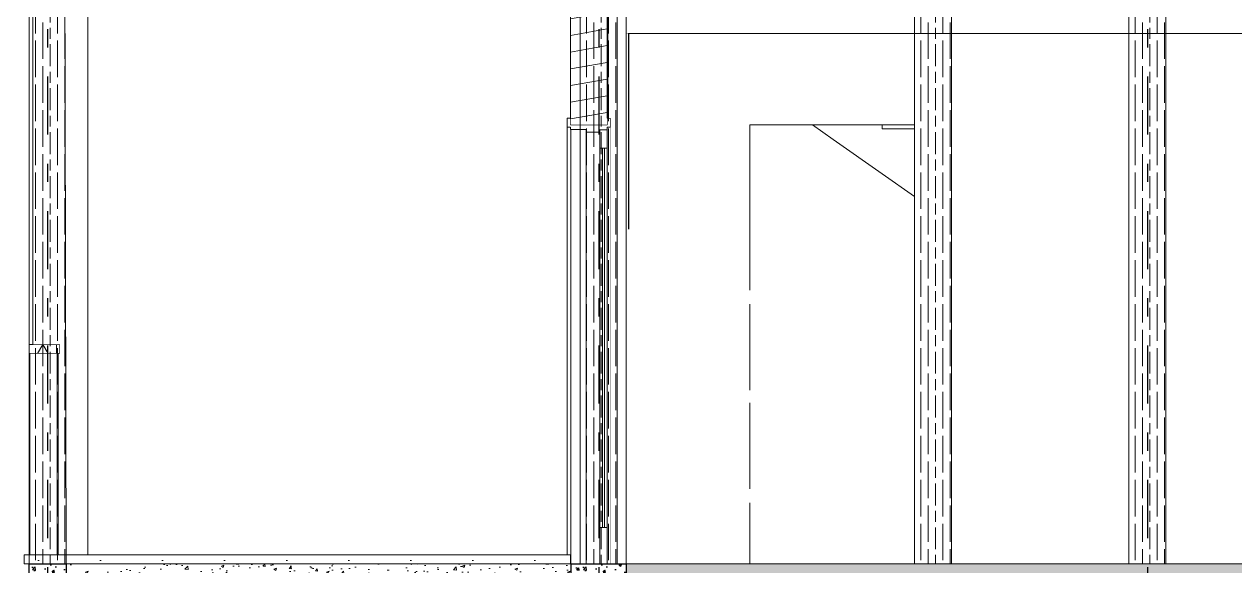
# Model space of a CAD drawing. Header units: metres. Extents: x -0.7 to 10.5, y -2 to 12.8.
# Drawn here: x -0.1 to 6.52, y 4.19 to 7.15 of the extents above; entities that cross this region are included whole.
import ezdxf
from ezdxf.enums import TextEntityAlignment as Align

# ---------------------------------------------------------------- set-up
doc = ezdxf.new("R2010")
doc.units = ezdxf.units.M
doc.header["$MEASUREMENT"] = 0
doc.linetypes.add('DASHDOT', pattern=[25.4, 12.7, -6.35, 0, -6.35])
doc.linetypes.add('Xref_Alzado 1$0$Wipeout_Contour', pattern=[1000, 0, -1000])
for name, color, linetype in [('Eje', 5, 'DASHDOT'), ('TEXTO', 7, 'Continuous'), ('Xref_Alzado 1 Est$0$00-COLUMNAS', 253, 'Continuous'), ('Xref_Alzado 1$0$Archicad Doors', 7, 'Continuous'), ('Xref_Alzado 1$0$Estructura - Forjados', 7, 'Continuous'), ('Xref_Alzado 1$0$Estructura - Muros', 7, 'Continuous'), ('Xref_Alzado 1$0$Estructura - Vigas y Pilares', 7, 'Continuous'), ('Xref_Alzado 1$0$Interior - Escaleras', 7, 'Continuous')]:
    doc.layers.add(name, color=color, linetype=linetype)
for name, color, linetype, lineweight in [('Xref_Alzado 1 Est$0$00-MADERA', 42, 'Continuous', 13), ('Xref_Alzado 1 Est$0$00-VIGAS', 4, 'Continuous', 13), ('Xref_Alzado 1$0$Archicad Doors_Pen_No__23', 7, 'Continuous', 18), ('Xref_Alzado 1$0$Archicad Doors_Pen_No__43', 7, 'Continuous', 18), ('Xref_Alzado 1$0$Estructura - Forjados_Pen_No__1', 7, 'Continuous', 13), ('Xref_Alzado 1$0$Estructura - Muros_Pen_No__1', 7, 'Continuous', 13), ('Xref_Alzado 1$0$Estructura - Muros_Pen_No__175', 9, 'Continuous', 13), ('Xref_Alzado 1$0$Estructura - Vigas y Pilares_Pen_No__30', 7, 'Continuous', 18)]:
    doc.layers.add(name, color=color, linetype=linetype, lineweight=lineweight)
for name, color, linetype, lineweight, true_color in [('Xref_Alzado 1$0$Archicad Doors_Pen_No__3', 7, 'Continuous', 18, 0xff6600), ('Xref_Alzado 1$0$Archicad Doors_Pen_No__81', 7, 'Continuous', 13, 0x6a6a6a), ('Xref_Alzado 1$0$Estructura - Forjados_Pen_No__170', 7, 'Continuous', 13, 0x9f9f00), ('Xref_Alzado 1$0$Estructura - Forjados_Pen_No__81', 7, 'Continuous', 13, 0x6a6a6a), ('Xref_Alzado 1$0$Estructura - Muros_Pen_No__81', 7, 'Continuous', 13, 0x6a6a6a), ('Xref_Alzado 1$0$Estructura - Vigas y Pilares_Pen_No__174', 7, 'Continuous', 13, 0xe4ad2c), ('Xref_Alzado 1$0$Estructura - Vigas y Pilares_Pen_No__81', 7, 'Continuous', 13, 0x6a6a6a), ('Xref_Alzado 1$0$Interior - Escaleras_Pen_No__81', 7, 'Continuous', 13, 0x6a6a6a)]:
    doc.layers.add(name, color=color, linetype=linetype, lineweight=lineweight, true_color=true_color)
doc.styles.add('Arial', font='arial.ttf')
pattern_1 = [(10, (0, 0), (-15.62834, 88.6327), [])]

# ---------------------------------------------------------------- blocks, each defined once
blk = doc.blocks.new('Xref_Alzado 1 Est')
at = {"layer": 'Xref_Alzado 1 Est$0$00-COLUMNAS'}
h = blk.add_hatch(dxfattribs=at)
h.set_pattern_fill('AR-CONC', color=256, scale=0.02)
h.set_pattern_definition([(50, (18.27402, 3.3), (0.143452, -0.0125504), [0.015, -0.165]), (355, (18.27402, 3.3), (-0.0277503, 0.1504384), [0.012, -0.132]), (100.45144, (18.28598, 3.29895), (0.1157018, 0.137888), [0.012748, -0.1402284]), (46.1842, (18.27402, 3.34), (0.2134483, -0.0331039), [0.0225, -0.2475]), (96.6356, (18.2918, 3.33724), (0.1869324, 0.1948237), [0.019122, -0.2103428]), (351.1842, (18.27402, 3.34), (0.1869324, 0.1948237), [0.018, -0.198]), (21, (18.29402, 3.33), (0.1193814, -0.0805238), [0.015, -0.165]), (326, (18.29402, 3.33), (0.0486631, 0.14503), [0.012, -0.132]), (71.45144, (18.30397, 3.32329), (0.1680445, 0.0645062), [0.012748, -0.1402284]), (37.5, (18.274023, 3.3), (0.00243197, 0.06657877), [0, -0.1304, 0, -0.134, 0, -0.1325]), (7.5, (18.27402, 3.3), (0.0526139, 0.07888234), [0, -0.0764, 0, -0.1274, 0, -0.0505]), (327.5, (18.229423, 3.3), (0.10676449, -0.00451097), [0, -0.05, 0, -0.156, 0, -0.207]), (317.5, (18.20942, 3.3), (0.11663723, 0.020021), [0, -0.065, 0, -0.1036, 0, -0.147])])
h.paths.add_polyline_path([(0.3538, 3.3), (0.1516, 3.3), (0.1516, 0.3), (0.3538, 0.3)])
h = blk.add_hatch(dxfattribs=at)
h.set_pattern_fill('AR-CONC', color=256, scale=0.02)
h.set_pattern_definition([(50, (21.28683, 3.3), (0.143452, -0.0125504), [0.015, -0.165]), (355, (21.28683, 3.3), (-0.0277503, 0.1504384), [0.012, -0.132]), (100.45144, (21.29878, 3.29895), (0.1157018, 0.137888), [0.012748, -0.1402284]), (46.1842, (21.28683, 3.34), (0.2134483, -0.0331039), [0.0225, -0.2475]), (96.6356, (21.30461, 3.33724), (0.1869324, 0.1948237), [0.019122, -0.2103428]), (351.1842, (21.28683, 3.34), (0.1869324, 0.1948237), [0.018, -0.198]), (21, (21.30683, 3.33), (0.1193814, -0.0805238), [0.015, -0.165]), (326, (21.30683, 3.33), (0.0486631, 0.14503), [0.012, -0.132]), (71.45144, (21.31678, 3.32329), (0.1680445, 0.0645062), [0.012748, -0.1402284]), (37.5, (21.286827, 3.3), (0.00243197, 0.06657877), [0, -0.1304, 0, -0.134, 0, -0.1325]), (7.5, (21.28683, 3.3), (0.0526139, 0.07888234), [0, -0.0764, 0, -0.1274, 0, -0.0505]), (327.5, (21.24223, 3.3), (0.10676449, -0.00451097), [0, -0.05, 0, -0.156, 0, -0.207]), (317.5, (21.22223, 3.3), (0.11663723, 0.020021), [0, -0.065, 0, -0.1036, 0, -0.147])])
h.paths.add_polyline_path([(3.4157, 3.3), (3.1155, 3.3), (3.1155, 0.3), (3.4157, 0.3)])
at = {"layer": 'Xref_Alzado 1 Est$0$00-MADERA'}
h = blk.add_hatch(dxfattribs=at)
h.set_pattern_fill('GOST_WOOD', color=256, scale=0.02)
h.set_pattern_definition([(90, (0, 0), (0.12, -7e-18), [0.2, -0.04]), (90, (0.04, -0.04), (0.12, -7e-18), [0.12, -0.03, 0.06, -0.03]), (90, (0.08, -0.1), (0.12, -7e-18), [0.2, -0.04])])
h.paths.add_polyline_path([(0.3425, 8.2731), (0.1516, 8.2302), (0.1516, 3.3), (0.3538, 3.3)])
h = blk.add_hatch(dxfattribs=at)
h.set_pattern_fill('GOST_WOOD', color=256, scale=0.02)
h.set_pattern_definition([(90, (3.0129, -1e-07), (0.12, -7e-18), [0.2, -0.04]), (90, (3.0529, -0.04), (0.12, -7e-18), [0.12, -0.03, 0.06, -0.03]), (90, (3.0929, -0.1), (0.12, -7e-18), [0.2, -0.04])])
h.paths.add_polyline_path([(3.3667, 6.95), (3.1645, 7.0041), (3.1645, 3.3), (3.3667, 3.3)])
h = blk.add_hatch(dxfattribs=at)
h.set_pattern_fill('GOST_WOOD', color=256, scale=0.02)
h.set_pattern_definition([(90, (4.84038, 8e-10), (0.12, -7e-18), [0.2, -0.04]), (90, (4.88038, -0.04), (0.12, -7e-18), [0.12, -0.03, 0.06, -0.03]), (90, (4.92038, -0.1), (0.12, -7e-18), [0.2, -0.04])])
h.paths.add_polyline_path([(5.1942, 6.6), (4.992, 6.6), (4.992, 3.3), (5.1942, 3.3)])
h = blk.add_hatch(dxfattribs=at)
h.set_pattern_fill('GOST_WOOD', color=256, scale=0.02)
h.set_pattern_definition([(90, (6.01339, -1e-07), (0.12, -7e-18), [0.2, -0.04]), (90, (6.05339, -0.04), (0.12, -7e-18), [0.12, -0.03, 0.06, -0.03]), (90, (6.09339, -0.1), (0.12, -7e-18), [0.2, -0.04])])
h.paths.add_polyline_path([(6.367, 6.6), (6.1648, 6.6), (6.165, 3.3), (6.3672, 3.3)])
at = {"layer": 'Xref_Alzado 1 Est$0$00-VIGAS'}
h = blk.add_hatch(dxfattribs=at)
h.set_pattern_fill('AR-CONC', color=256, scale=0.02)
h.paths.add_polyline_path([(3.1155, 2.85), (3.1155, 3.3), (0.3538, 3.3), (0.3538, 2.85)])
h = blk.add_hatch(dxfattribs=at)
h.set_pattern_fill('AR-CONC', color=256, scale=0.02)
h.set_pattern_definition([(50, (3.06188, 0), (0.143452, -0.0125504), [0.015, -0.165]), (355, (3.06188, 0), (-0.0277503, 0.1504384), [0.012, -0.132]), (100.4514, (3.07383, -0.00105), (0.1157018, 0.137888), [0.012748, -0.1402284]), (46.1842, (3.06188, 0.04), (0.2134483, -0.033104), [0.0225, -0.2475]), (96.6356, (3.07966, 0.03724), (0.1869324, 0.194824), [0.019122, -0.210343]), (351.184, (3.06188, 0.04), (0.1869324, 0.194824), [0.018, -0.198]), (21, (3.08188, 0.03), (0.1193814, -0.0805238), [0.015, -0.165]), (326, (3.08188, 0.03), (0.048663, 0.14503), [0.012, -0.132]), (71.4514, (3.09182, 0.02329), (0.1680445, 0.0645062), [0.012748, -0.1402284]), (37.5, (3.061876, 0), (0.00243197, 0.06657877), [0, -0.1304, 0, -0.134, 0, -0.1325]), (7.5, (3.061876, 0), (0.0526139, 0.07888234), [0, -0.0764, 0, -0.1274, 0, -0.0505]), (327.5, (3.017276, 0), (0.1067645, -0.00451097), [0, -0.05, 0, -0.156, 0, -0.207]), (317.5, (2.99728, 0), (0.1166372, 0.020021), [0, -0.065, 0, -0.1036, 0, -0.147])])
h.paths.add_polyline_path([(3.4157, 3.3), (3.4157, 2.85), (9.1165, 2.85), (9.1165, 3.3)])
at = {"layer": 'Xref_Alzado 1 Est$0$00-COLUMNAS'}
for points in [[(0.1516, 3.3), (0.3538, 3.3), (0.3538, 0.3), (0.1516, 0.3)], [(3.1155, 3.3), (3.4157, 3.3), (3.4157, 0.3), (3.1155, 0.3)]]:
    blk.add_lwpolyline(points, close=True, dxfattribs=at)
at = {"layer": 'Xref_Alzado 1 Est$0$00-MADERA'}
for points in [[(0.1516, 3.3), (0.3538, 3.3), (0.3425, 8.2731), (0.1516, 8.2302)], [(3.1645, 3.3), (3.3667, 3.3), (3.3667, 6.95), (3.1645, 7.0041)], [(4.992, 3.3), (5.1942, 3.3), (5.1942, 6.6), (4.992, 6.6)], [(6.165, 3.3), (6.3672, 3.3), (6.367, 6.6), (6.1648, 6.6)]]:
    blk.add_lwpolyline(points, close=True, dxfattribs=at)
at = {"layer": 'Xref_Alzado 1 Est$0$00-VIGAS'}
for points in [[(3.1155, 3.3), (0.3538, 3.3), (0.3538, 2.85), (3.1155, 2.85)], [(9.1165, 3.3), (3.4157, 3.3), (3.4157, 2.85), (9.1165, 2.85)]]:
    blk.add_lwpolyline(points, close=True, dxfattribs=at)
blk = doc.blocks.new('Xref_Alzado 1$0$Section Element_7')
at = {"layer": 'Xref_Alzado 1$0$Archicad Doors_Pen_No__3', "color": 30, "linetype": 'Continuous', "lineweight": 18, "true_color": 0xff6600}
blk.add_line((-15162, 2437), (-15181, 2437), dxfattribs=at)
at = {"color": 254, "linetype": 'Xref_Alzado 1$0$Wipeout_Contour', "lineweight": 0, "ltscale": 60186.720268}
blk.add_wipeout([(-14942.5, 0), (-14942.5, 2387), (-14961.5, 2387), (-14961.5, 0)], dxfattribs=at).dxf.layer = 'Xref_Alzado 1$0$Archicad Doors'
at = {"color": 254, "linetype": 'Xref_Alzado 1$0$Wipeout_Contour', "lineweight": 0, "ltscale": 91369.346336}
blk.add_wipeout([(-15161.5, 0), (-15076.6, 0), (-15076.6, 2360), (-15077, 2360), (-15077, 2375), (-15161.5, 2375)], dxfattribs=at).dxf.layer = 'Xref_Alzado 1$0$Archicad Doors'
at = {"color": 254, "linetype": 'Xref_Alzado 1$0$Wipeout_Contour', "lineweight": 0, "ltscale": 91752.244869}
blk.add_wipeout([(-15180.5, 2387), (-15180.5, 30), (-15161.5, 30), (-15161.5, 2375), (-15162, 2375), (-15162, 2387)], dxfattribs=at).dxf.layer = 'Xref_Alzado 1$0$Archicad Doors'
at = {"color": 254, "linetype": 'Xref_Alzado 1$0$Wipeout_Contour', "lineweight": 0, "ltscale": 60156.585233}
blk.add_wipeout([(-14942.3, 0), (-14942.3, 2437), (-14942.5, 2387), (-14942.5, 0)], dxfattribs=at).dxf.layer = 'Xref_Alzado 1$0$Archicad Doors'
at = {"color": 254, "linetype": 'Xref_Alzado 1$0$Wipeout_Contour', "lineweight": 0, "ltscale": 120879.870279}
blk.add_wipeout([(-15076.6, 2360), (-15076.6, 0), (-15002, 0), (-15002, 200), (-15001.9, 200), (-15001.9, 2272), (-15002, 2272), (-15002, 2360)], dxfattribs=at).dxf.layer = 'Xref_Alzado 1$0$Archicad Doors'
at = {"layer": 'Xref_Alzado 1$0$Archicad Doors_Pen_No__23', "color": 7, "linetype": 'Continuous', "lineweight": 18}
for p, q in [((-15077, 2375), (-15077, 2360)), ((-15002, 2360), (-15077, 2360)), ((-15002, 2372), (-15002, 2360))]:
    blk.add_line(p, q, dxfattribs=at)
at = {"layer": 'Xref_Alzado 1$0$Archicad Doors_Pen_No__3', "color": 30, "linetype": 'Continuous', "lineweight": 18, "true_color": 0xff6600}
for p, q in [((-15181, 2437), (-15181, 2387)), ((-15162, 2387), (-15181, 2387)), ((-15162, 2437), (-15162, 2400)), ((-15077, 2400), (-15162, 2400)), ((-15162, 2387), (-15162, 2375)), ((-15077, 2375), (-15162, 2375))]:
    blk.add_line(p, q, dxfattribs=at)
at = {"layer": 'Xref_Alzado 1$0$Archicad Doors_Pen_No__81', "color": 251, "linetype": 'Continuous', "lineweight": 13, "true_color": 0x6a6a6a}
for p, q in [((-15180.5, 30), (-15180.5, 2387)), ((-15161.5, 30), (-15161.5, 2375)), ((-15076.6, 0), (-15076.6, 2360)), ((-15161.5, 0), (-15161.5, 30))]:
    blk.add_line(p, q, dxfattribs=at)
at = {"color": 254, "linetype": 'Xref_Alzado 1$0$Wipeout_Contour', "lineweight": 0, "ltscale": 60544.24009}
blk.add_wipeout([(-14942.3, 2437), (-14943, 2437), (-14943, 2387), (-14942.5, 2387)], dxfattribs=at).dxf.layer = 'Xref_Alzado 1$0$Archicad Doors'
at = {"layer": 'Xref_Alzado 1$0$Archicad Doors_Pen_No__3', "color": 30, "linetype": 'Continuous', "lineweight": 18, "true_color": 0xff6600}
blk.add_line((-14943, 2437), (-14962, 2437), dxfattribs=at)
at = {"layer": 'Xref_Alzado 1$0$Archicad Doors_Pen_No__81', "color": 251, "linetype": 'Continuous', "lineweight": 13, "true_color": 0x6a6a6a}
blk.add_line((-14943, 2437), (-14942.3, 2437), dxfattribs=at)
at = {"color": 254, "linetype": 'Xref_Alzado 1$0$Wipeout_Contour', "lineweight": 0, "ltscale": 60216.123102}
blk.add_wipeout([(-14961.6, 2360), (-14961.6, 0), (-14961.5, 0), (-14961.5, 2360)], dxfattribs=at).dxf.layer = 'Xref_Alzado 1$0$Archicad Doors'
at = {"color": 254, "linetype": 'Xref_Alzado 1$0$Wipeout_Contour', "lineweight": 0, "ltscale": 90892.921322}
blk.add_wipeout([(-14961.5, 2387), (-14962, 2387), (-14962, 2372), (-14961.6, 2372), (-14961.6, 2360), (-14961.5, 2360)], dxfattribs=at).dxf.layer = 'Xref_Alzado 1$0$Archicad Doors'
at = {"color": 254, "linetype": 'Xref_Alzado 1$0$Wipeout_Contour', "lineweight": 0, "ltscale": 60324.693188}
blk.add_wipeout([(-15001.9, 200), (-14988, 200), (-14988, 2272), (-15001.9, 2272)], dxfattribs=at).dxf.layer = 'Xref_Alzado 1$0$Archicad Doors'
at = {"color": 254, "linetype": 'Xref_Alzado 1$0$Wipeout_Contour', "lineweight": 0, "ltscale": 60272.989201}
blk.add_wipeout([(-14987.9, 2272), (-14987.9, 200), (-14976, 200), (-14976, 2272)], dxfattribs=at).dxf.layer = 'Xref_Alzado 1$0$Archicad Doors'
at = {"color": 254, "linetype": 'Xref_Alzado 1$0$Wipeout_Contour', "lineweight": 0, "ltscale": 60221.171519}
blk.add_wipeout([(-14975.9, 200), (-14961.9, 200), (-14961.9, 2272), (-14975.9, 2272)], dxfattribs=at).dxf.layer = 'Xref_Alzado 1$0$Archicad Doors'
at = {"color": 254, "linetype": 'Xref_Alzado 1$0$Wipeout_Contour', "lineweight": 0, "ltscale": 60192.652614}
blk.add_wipeout([(-14961.6, 200), (-14961.6, 2272), (-14961.9, 2272), (-14961.9, 200)], dxfattribs=at).dxf.layer = 'Xref_Alzado 1$0$Archicad Doors'
at = {"color": 254, "linetype": 'Xref_Alzado 1$0$Wipeout_Contour', "lineweight": 0, "ltscale": 75696.795669}
blk.add_wipeout([(-14961.6, 2372), (-14962, 2372), (-14962, 2272), (-14961.9, 2272), (-14961.6, 2272)], dxfattribs=at).dxf.layer = 'Xref_Alzado 1$0$Archicad Doors'
at = {"color": 254, "linetype": 'Xref_Alzado 1$0$Wipeout_Contour', "lineweight": 0, "ltscale": 74812.598638}
blk.add_wipeout([(-14961.6, 0), (-14961.6, 200), (-14961.9, 200), (-14962, 200), (-14962, 0)], dxfattribs=at).dxf.layer = 'Xref_Alzado 1$0$Archicad Doors'
at = {"layer": 'Xref_Alzado 1$0$Archicad Doors_Pen_No__23', "color": 7, "linetype": 'Continuous', "lineweight": 18}
for p, q in [((-14962, 2400), (-15077, 2400)), ((-14962, 2387), (-14962, 2372))]:
    blk.add_line(p, q, dxfattribs=at)
at = {"layer": 'Xref_Alzado 1$0$Archicad Doors_Pen_No__3', "color": 30, "linetype": 'Continuous', "lineweight": 18, "true_color": 0xff6600}
for p, q in [((-14962, 2437), (-14962, 2400)), ((-14943, 2387), (-14962, 2387)), ((-14943, 2437), (-14943, 2387)), ((-14962, 2372), (-15002, 2372)), ((-14962, 0), (-15002, 0))]:
    blk.add_line(p, q, dxfattribs=at)
at = {"layer": 'Xref_Alzado 1$0$Archicad Doors_Pen_No__81', "color": 251, "linetype": 'Continuous', "lineweight": 13, "true_color": 0x6a6a6a}
for p, q in [((-14942.5, 2387), (-14943, 2387)), ((-14942.5, 0), (-14942.5, 2387)), ((-14942.3, 2437), (-14942.3, 0)), ((-14962, 2372), (-14961.6, 2372)), ((-14961.6, 0), (-14962, 0))]:
    blk.add_line(p, q, dxfattribs=at)
at = {"color": 254, "linetype": 'Xref_Alzado 1$0$Wipeout_Contour', "lineweight": 0, "ltscale": 60249.125983}
blk.add_wipeout([(-14975.9, 200), (-14975.9, 2272), (-14976, 2272), (-14976, 200)], dxfattribs=at).dxf.layer = 'Xref_Alzado 1$0$Archicad Doors'
at = {"color": 254, "linetype": 'Xref_Alzado 1$0$Wipeout_Contour', "lineweight": 0, "ltscale": 60296.852527}
blk.add_wipeout([(-14987.9, 200), (-14987.9, 2272), (-14988, 2272), (-14988, 200)], dxfattribs=at).dxf.layer = 'Xref_Alzado 1$0$Archicad Doors'
at = {"layer": 'Xref_Alzado 1$0$Archicad Doors_Pen_No__3', "color": 30, "linetype": 'Continuous', "lineweight": 18, "true_color": 0xff6600}
for p, q in [((-15002, 2360), (-15002, 2272)), ((-14962, 2372), (-14962, 2272)), ((-14962, 2272), (-15002, 2272)), ((-15002, 200), (-15002, 0)), ((-14962, 200), (-15002, 200)), ((-14962, 200), (-14962, 0))]:
    blk.add_line(p, q, dxfattribs=at)
at = {"layer": 'Xref_Alzado 1$0$Archicad Doors_Pen_No__43', "color": 7, "linetype": 'Continuous', "lineweight": 18}
for p, q in [((-14988, 2272), (-14988, 200)), ((-14976, 200), (-14976, 2272))]:
    blk.add_line(p, q, dxfattribs=at)
at = {"layer": 'Xref_Alzado 1$0$Archicad Doors_Pen_No__81', "color": 251, "linetype": 'Continuous', "lineweight": 13, "true_color": 0x6a6a6a}
for p, q in [((-14961.5, 0), (-14961.5, 2387)), ((-14961.6, 2372), (-14961.6, 2272)), ((-15001.9, 200), (-15001.9, 2272)), ((-14987.9, 2272), (-14987.9, 200)), ((-14975.9, 2272), (-14975.9, 200)), ((-14961.9, 2272), (-14962, 2272)), ((-14961.9, 200), (-14961.9, 2272)), ((-14961.6, 2272), (-14961.6, 200)), ((-14962, 200), (-14961.9, 200)), ((-14961.6, 200), (-14961.6, 0))]:
    blk.add_line(p, q, dxfattribs=at)
blk = doc.blocks.new('Xref_Alzado 1$0$Section Element_8')
at = {"color": 254, "linetype": 'Xref_Alzado 1$0$Wipeout_Contour', "lineweight": 0, "ltscale": 199384.340316}
blk.add_wipeout([(-14957.7, 3650), (-14962, 3650), (-14962, 3299.7), (-14957.7, 3299.7), (-14957.7, 3300), (-14955, 3300), (-14944.1, 3300), (-14943.9, 3300), (-14943.9, 3445.3), (-14944, 3445.3), (-14944, 3457.7), (-14956.7, 3445.1), (-14957.7, 3445.3)], dxfattribs=at).dxf.layer = 'Xref_Alzado 1$0$Estructura - Muros'
at = {"color": 254, "linetype": 'Xref_Alzado 1$0$Wipeout_Contour', "lineweight": 0, "ltscale": 60829.307707}
blk.add_wipeout([(-14962, 2999.7), (-14962, 2437), (-14957.7, 2437), (-14957.7, 2999.7)], dxfattribs=at).dxf.layer = 'Xref_Alzado 1$0$Estructura - Muros'
at = {"color": 254, "linetype": 'Xref_Alzado 1$0$Wipeout_Contour', "lineweight": 0, "ltscale": 61834.235285}
blk.add_wipeout([(-15162, 3299.7), (-14962, 3299.7), (-14962, 3650), (-15162, 3650)], dxfattribs=at).dxf.layer = 'Xref_Alzado 1$0$Estructura - Muros'
at = {"color": 254, "linetype": 'Xref_Alzado 1$0$Wipeout_Contour', "lineweight": 0, "ltscale": 61219.530964}
blk.add_wipeout([(-15162, 2999.7), (-15162, 2400), (-14962, 2400), (-14962, 2999.7)], dxfattribs=at).dxf.layer = 'Xref_Alzado 1$0$Estructura - Muros'
at = {"layer": 'Xref_Alzado 1$0$Estructura - Muros_Pen_No__175', "linetype": 'Continuous', "lineweight": 13}
h = blk.add_hatch(dxfattribs=at)
h.set_pattern_fill('MADERA', color=9, style=0, pattern_type=2)
h.set_pattern_definition(pattern_1)
h.paths.add_polyline_path([(-15162, 3299.7), (-14962, 3299.7), (-14962, 3650), (-15162, 3650)])
h = blk.add_hatch(dxfattribs=at)
h.set_pattern_fill('MADERA', color=9, style=0, pattern_type=2)
h.set_pattern_definition(pattern_1)
h.paths.add_polyline_path([(-15162, 2999.7), (-15162, 2400), (-14962, 2400), (-14962, 2999.7)])
at = {"layer": 'Xref_Alzado 1$0$Estructura - Muros_Pen_No__1', "color": 7, "linetype": 'Continuous', "lineweight": 13}
for p, q in [((-15162, 3650), (-15162, 3299.7)), ((-14962, 3650), (-15162, 3650)), ((-14962, 3650), (-14962, 3299.7)), ((-15162, 2999.7), (-15162, 2437)), ((-14962, 2999.7), (-14962, 2437))]:
    blk.add_line(p, q, dxfattribs=at)
at = {"layer": 'Xref_Alzado 1$0$Estructura - Muros_Pen_No__81', "color": 251, "linetype": 'Continuous', "lineweight": 13, "true_color": 0x6a6a6a}
for p, q in [((-14962, 3650), (-14957.7, 3650)), ((-14957.7, 3650), (-14957.7, 3445.3)), ((-14956.7, 3445.1), (-14957.7, 3445.3)), ((-14944, 3457.7), (-14944, 3445.3)), ((-14943.9, 3445.3), (-14944, 3445.3)), ((-14943.9, 3300), (-14943.9, 3445.3)), ((-14957.7, 3299.7), (-14957.7, 3300))]:
    blk.add_line(p, q, dxfattribs=at)
blk = doc.blocks.new('Xref_Alzado 1$0$Section Element_33')
at = {"color": 254, "linetype": 'Xref_Alzado 1$0$Wipeout_Contour', "lineweight": 0, "ltscale": 60647.121757}
blk.add_wipeout([(-15162, 30), (-15162, 0), (-15161.5, 0), (-15161.5, 30)], dxfattribs=at).dxf.layer = 'Xref_Alzado 1$0$Estructura - Forjados'
at = {"color": 254, "linetype": 'Xref_Alzado 1$0$Wipeout_Contour', "lineweight": 0, "ltscale": 66623.356943}
blk.add_wipeout([(-15162, 30), (-18149.7, 30), (-18149.7, -20), (-15162, -20)], dxfattribs=at).dxf.layer = 'Xref_Alzado 1$0$Estructura - Forjados'
at = {"layer": 'Xref_Alzado 1$0$Estructura - Forjados_Pen_No__170', "linetype": 'Continuous', "lineweight": 13, "true_color": 0x9f9f00}
h = blk.add_hatch(dxfattribs=at)
h.set_pattern_fill('HORMIGÓN_ARMADO', color=54, style=0, pattern_type=2)
h.set_pattern_definition([(0, (0, 0), (0, 623.538), [60, -300]), (0, (180, 311.8), (0, 623.538), [60, -300]), (60, (0, 0), (-540, 311.77), [60, -300]), (60, (360, 0), (-540, 311.77), [60, -300]), (120, (60, 0), (540, 311.77), [60, -300]), (120, (420, 0), (540, 311.77), [60, -300]), (0, (0, 60), (0, 120), [0, -120, 0, -180]), (45, (60, 60), (-84.8528, 84.8528), [0, -90, 0, -150])])
h.paths.add_polyline_path([(-15162, 30), (-18149.7, 30), (-18149.7, -20), (-15162, -20)])
at = {"layer": 'Xref_Alzado 1$0$Estructura - Forjados_Pen_No__1', "color": 7, "linetype": 'Continuous', "lineweight": 13}
for p, q in [((-18149.7, 30), (-18149.7, -20)), ((-15162, 30), (-18149.7, 30)), ((-15162, 30), (-15162, -20)), ((-18122.4, -20), (-18149.7, -20)), ((-17974.5, -20), (-18122.4, -20)), ((-15162, -20), (-17974.5, -20))]:
    blk.add_line(p, q, dxfattribs=at)
at = {"layer": 'Xref_Alzado 1$0$Estructura - Forjados_Pen_No__81', "color": 251, "linetype": 'Continuous', "lineweight": 13, "true_color": 0x6a6a6a}
blk.add_line((-15162, 30), (-15161.5, 30), dxfattribs=at)
blk = doc.blocks.new('Xref_Alzado 1$0$Section Element_54')
at = {"color": 254, "linetype": 'Xref_Alzado 1$0$Wipeout_Contour', "lineweight": 0, "ltscale": 54329.206828}
blk.add_wipeout([(-13459.1, 2377.5), (-13282, 2377.5), (-13282, 2400), (-13459.1, 2400)], dxfattribs=at).dxf.layer = 'Xref_Alzado 1$0$Interior - Escaleras'
at = {"color": 254, "linetype": 'Xref_Alzado 1$0$Wipeout_Contour', "lineweight": 0, "ltscale": 54220.840517}
blk.add_wipeout([(-13282, 2377.5), (-13459.1, 2377.5), (-13459.1, 2133), (-13282, 2008.5)], dxfattribs=at).dxf.layer = 'Xref_Alzado 1$0$Interior - Escaleras'
at = {"color": 254, "linetype": 'Xref_Alzado 1$0$Wipeout_Contour', "lineweight": 0, "ltscale": 68821.283819}
blk.add_wipeout([(-13725.8, 2400), (-13725.8, 2320.5), (-13459.1, 2133), (-13459.1, 2377.5), (-13459.1, 2400)], dxfattribs=at).dxf.layer = 'Xref_Alzado 1$0$Interior - Escaleras'
at = {"layer": 'Xref_Alzado 1$0$Interior - Escaleras_Pen_No__81', "color": 251, "linetype": 'Continuous', "lineweight": 13, "true_color": 0x6a6a6a}
for p, q in [((-13459.1, 2377.5), (-13459.1, 2400)), ((-13282, 2377.5), (-13459.1, 2377.5)), ((-13282, 2008.5), (-13459.1, 2133))]:
    blk.add_line(p, q, dxfattribs=at)
at = {"color": 254, "linetype": 'Xref_Alzado 1$0$Wipeout_Contour', "lineweight": 0, "ltscale": 41900.557426}
blk.add_wipeout([(-13725.8, 2400), (-13838.8, 2400), (-13725.8, 2320.5)], dxfattribs=at).dxf.layer = 'Xref_Alzado 1$0$Interior - Escaleras'
at = {"layer": 'Xref_Alzado 1$0$Interior - Escaleras_Pen_No__81', "color": 251, "linetype": 'Continuous', "lineweight": 13, "true_color": 0x6a6a6a}
for p, q in [((-13725.8, 2320.5), (-13838.8, 2400)), ((-13459.1, 2133), (-13725.8, 2320.5))]:
    blk.add_line(p, q, dxfattribs=at)
blk = doc.blocks.new('Xref_Alzado 1$0$Section Element_62')
at = {"layer": 'Xref_Alzado 1$0$Archicad Doors_Pen_No__81', "color": 251, "linetype": 'Continuous', "lineweight": 13, "true_color": 0x6a6a6a}
for p, q in [((-14182, 2400), (-13282, 2400)), ((-14182, 1499.5), (-14182, 2400)), ((-14181.3, 2400), (-14181.3, 1496.4)), ((-13282, 2400), (-13282, 0)), ((-14182, 965.5), (-14182, 1419.5)), ((-14181.3, 1416.4), (-14181.3, 949.6)), ((-14182, 410.5), (-14182, 864.5)), ((-14181.3, 880.4), (-14181.3, 413.6)), ((-14181.3, 333.6), (-14181.3, 0)), ((-14182, 0), (-14182, 330.5))]:
    blk.add_line(p, q, dxfattribs=at)
blk = doc.blocks.new('Xref_Alzado 1$0$Section Element_74')
at = {"color": 254, "linetype": 'Xref_Alzado 1$0$Wipeout_Contour', "lineweight": 0, "ltscale": 88450.757145}
blk.add_wipeout([(-14858.5, 3300), (-14858.5, 2900), (-9157.7, 2900), (-9157.7, 2999.7), (-9161.9, 2999.7), (-9161.9, 3299.7), (-9157.7, 3299.7), (-9157.7, 3300)], dxfattribs=at).dxf.layer = 'Xref_Alzado 1$0$Estructura - Vigas y Pilares'
at = {"layer": 'Xref_Alzado 1$0$Estructura - Vigas y Pilares_Pen_No__81', "color": 251, "linetype": 'Continuous', "lineweight": 13, "true_color": 0x6a6a6a}
for p, q in [((-14858.5, 3300), (-9157.7, 3300)), ((-14858.5, 3300), (-14858.5, 3299.7)), ((-14858.5, 3299.7), (-14858.5, 2900)), ((-14858.5, 2900), (-9157.7, 2900))]:
    blk.add_line(p, q, dxfattribs=at)
blk = doc.blocks.new('Xref_Alzado 1$0$Section Element_80')
at = {"color": 254, "linetype": 'Xref_Alzado 1$0$Wipeout_Contour', "lineweight": 0, "ltscale": 71921.64099}
blk.add_wipeout([(-17961.8, 1150), (-17962.3, 1150), (-17962.3, 30), (-17961.8, 30)], dxfattribs=at).dxf.layer = 'Xref_Alzado 1$0$Estructura - Vigas y Pilares'
at = {"color": 254, "linetype": 'Xref_Alzado 1$0$Wipeout_Contour', "lineweight": 0, "ltscale": 89935.046913}
blk.add_wipeout([(-17968.6, 30), (-17962.3, 30), (-17962.3, 1150), (-17962.5, 1150), (-17968.6, 1150)], dxfattribs=at).dxf.layer = 'Xref_Alzado 1$0$Estructura - Vigas y Pilares'
at = {"layer": 'Xref_Alzado 1$0$Estructura - Vigas y Pilares_Pen_No__81', "color": 251, "linetype": 'Continuous', "lineweight": 13, "true_color": 0x6a6a6a}
for p, q in [((-17962.3, 30), (-17962.3, 1150)), ((-17961.8, 30), (-17961.8, 1150))]:
    blk.add_line(p, q, dxfattribs=at)
blk = doc.blocks.new('Xref_Alzado 1$0$Section Element_90')
at = {"color": 254, "linetype": 'Xref_Alzado 1$0$Wipeout_Contour', "lineweight": 0, "ltscale": 60189.509514}
blk.add_wipeout([(-14844.5, 2900), (-14857.5, 2900), (-14857.5, 1830), (-14844.5, 1830)], dxfattribs=at).dxf.layer = 'Xref_Alzado 1$0$Estructura - Vigas y Pilares'
at = {"color": 254, "linetype": 'Xref_Alzado 1$0$Wipeout_Contour', "lineweight": 0, "ltscale": 60162.774061}
blk.add_wipeout([(-14844.5, 2900), (-14844.5, 1830), (-14844.3, 1830), (-14844.4, 2900)], dxfattribs=at).dxf.layer = 'Xref_Alzado 1$0$Estructura - Vigas y Pilares'
at = {"color": 254, "linetype": 'Xref_Alzado 1$0$Wipeout_Contour', "lineweight": 0, "ltscale": 60163.373854}
blk.add_wipeout([(-14844.1, 2900), (-14844.4, 2900), (-14844.3, 1830), (-14844.1, 1830)], dxfattribs=at).dxf.layer = 'Xref_Alzado 1$0$Estructura - Vigas y Pilares'
at = {"layer": 'Xref_Alzado 1$0$Estructura - Vigas y Pilares_Pen_No__81', "color": 251, "linetype": 'Continuous', "lineweight": 13, "true_color": 0x6a6a6a}
for p, q in [((-14844.5, 1830), (-14844.5, 2900)), ((-14844.1, 1830), (-14844.1, 2900))]:
    blk.add_line(p, q, dxfattribs=at)
blk = doc.blocks.new('Xref_Alzado 1$0$Section Element_91')
at = {"color": 254, "linetype": 'Xref_Alzado 1$0$Wipeout_Contour', "lineweight": 0, "ltscale": 90508.816082}
blk.add_wipeout([(-14957.7, 2437), (-14942.3, 2437), (-14942.3, 0), (-14858.5, 0), (-14858.5, 2999.7), (-14957.7, 2999.7)], dxfattribs=at).dxf.layer = 'Xref_Alzado 1$0$Estructura - Vigas y Pilares'
at = {"layer": 'Xref_Alzado 1$0$Estructura - Vigas y Pilares_Pen_No__81', "color": 251, "linetype": 'Continuous', "lineweight": 13, "true_color": 0x6a6a6a}
for p, q in [((-14957.7, 2999.7), (-14957.7, 2437)), ((-14858.5, 0), (-14858.5, 2999.7)), ((-14857.5, 0), (-14857.5, 2900))]:
    blk.add_line(p, q, dxfattribs=at)
blk = doc.blocks.new('Xref_Alzado 1$0$Section Element_121')
at = {"color": 254, "linetype": 'Xref_Alzado 1$0$Wipeout_Contour', "lineweight": 0, "ltscale": 72007.233487}
blk.add_wipeout([(-17954.4, 1200), (-17972.4, 1200), (-17972.4, 1150), (-17954.4, 1150)], dxfattribs=at).dxf.layer = 'Xref_Alzado 1$0$Estructura - Vigas y Pilares'
at = {"color": 254, "linetype": 'Xref_Alzado 1$0$Wipeout_Contour', "lineweight": 0, "ltscale": 72342.413796}
blk.add_wipeout([(-18122.4, 1150), (-17972.4, 1150), (-17972.4, 1200), (-18122.4, 1200)], dxfattribs=at).dxf.layer = 'Xref_Alzado 1$0$Estructura - Vigas y Pilares'
at = {"layer": 'Xref_Alzado 1$0$Estructura - Vigas y Pilares_Pen_No__174', "linetype": 'Continuous', "lineweight": 13, "true_color": 0xe4ad2c}
h = blk.add_hatch(dxfattribs=at)
h.set_pattern_fill('FIBRA_DE_VIDRIO', color=42, style=0, pattern_type=2)
h.set_pattern_definition([(60, (0, 0), (-129.9038, 75), []), (120, (0, 0), (129.9038, 75), [])])
h.paths.add_polyline_path([(-18122.4, 1150), (-17972.4, 1150), (-17972.4, 1200), (-18122.4, 1200)])
at = {"layer": 'Xref_Alzado 1$0$Estructura - Vigas y Pilares_Pen_No__30', "color": 7, "linetype": 'Continuous', "lineweight": 18}
for p, q in [((-18122.4, 1200), (-18122.4, 1150)), ((-17972.4, 1200), (-18122.4, 1200)), ((-17972.4, 1200), (-17972.4, 1150)), ((-17972.4, 1150), (-18122.4, 1150))]:
    blk.add_line(p, q, dxfattribs=at)
at = {"layer": 'Xref_Alzado 1$0$Estructura - Vigas y Pilares_Pen_No__81', "color": 251, "linetype": 'Continuous', "lineweight": 13, "true_color": 0x6a6a6a}
for p, q in [((-17954.4, 1200), (-17972.4, 1200)), ((-17954.4, 1150), (-17954.4, 1200)), ((-17954.4, 1150), (-17972.4, 1150))]:
    blk.add_line(p, q, dxfattribs=at)
blk = doc.blocks.new('Xref_Alzado 1$0$Section Element_129')
at = {"color": 254, "linetype": 'Xref_Alzado 1$0$Wipeout_Contour', "lineweight": 0, "ltscale": 144292.20411}
blk.add_wipeout([(-18102.1, 3000), (-18102.1, 1200), (-17954.4, 1200), (-17954.4, 1150), (-17961.8, 1150), (-17961.8, 30), (-17802.1, 30), (-17802.1, 3000)], dxfattribs=at).dxf.layer = 'Xref_Alzado 1$0$Estructura - Vigas y Pilares'
at = {"layer": 'Xref_Alzado 1$0$Estructura - Vigas y Pilares_Pen_No__81', "color": 251, "linetype": 'Continuous', "lineweight": 13, "true_color": 0x6a6a6a}
blk.add_line((-18102.1, 1200), (-18102.1, 3000), dxfattribs=at)
at = {"color": 254, "linetype": 'Xref_Alzado 1$0$Wipeout_Contour', "lineweight": 0, "ltscale": 71709.979374}
blk.add_wipeout([(-17802.1, 3000), (-17802.1, 30), (-17801.8, 30), (-17801.8, 3000)], dxfattribs=at).dxf.layer = 'Xref_Alzado 1$0$Estructura - Vigas y Pilares'
at = {"layer": 'Xref_Alzado 1$0$Estructura - Vigas y Pilares_Pen_No__81', "color": 251, "linetype": 'Continuous', "lineweight": 13, "true_color": 0x6a6a6a}
for p, q in [((-17802.1, 30), (-17802.1, 3000)), ((-17801.8, 30), (-17801.8, 3000))]:
    blk.add_line(p, q, dxfattribs=at)
blk = doc.blocks.new('Xref_Alzado 1$0$Section Element_130')
at = {"color": 254, "linetype": 'Xref_Alzado 1$0$Wipeout_Contour', "lineweight": 0, "ltscale": 90256.377762}
blk.add_wipeout([(-18119.1, 30), (-17969.1, 30), (-17969.1, 1150), (-17969.5, 1150), (-18119.1, 1150)], dxfattribs=at).dxf.layer = 'Xref_Alzado 1$0$Estructura - Vigas y Pilares'
at = {"layer": 'Xref_Alzado 1$0$Estructura - Vigas y Pilares_Pen_No__81', "color": 251, "linetype": 'Continuous', "lineweight": 13, "true_color": 0x6a6a6a}
for p, q in [((-18119.1, 30), (-18119.1, 1150)), ((-17969.1, 30), (-17969.1, 1150)), ((-17968.6, 30), (-17968.6, 1150))]:
    blk.add_line(p, q, dxfattribs=at)
blk = doc.blocks.new('Xref_Alzado 1')
at = {"layer": 'Xref_Alzado 1$0$Archicad Doors', "lineweight": 0, "xscale": 0.001, "yscale": 0.001, "zscale": 0.001}
blk.add_blockref('Xref_Alzado 1$0$Section Element_7', (18.274, 3.3), dxfattribs=at)
at = {"layer": 'Xref_Alzado 1$0$Estructura - Vigas y Pilares', "lineweight": 0, "xscale": 0.001, "yscale": 0.001, "zscale": 0.001}
blk.add_blockref('Xref_Alzado 1$0$Section Element_80', (18.274, 3.3), dxfattribs=at)
at = {"layer": 'Xref_Alzado 1$0$Interior - Escaleras', "lineweight": 0, "xscale": 0.001, "yscale": 0.001, "zscale": 0.001}
blk.add_blockref('Xref_Alzado 1$0$Section Element_54', (18.274, 3.3), dxfattribs=at)
at = {"layer": 'Xref_Alzado 1$0$Archicad Doors', "lineweight": 0, "xscale": 0.001, "yscale": 0.001, "zscale": 0.001}
blk.add_blockref('Xref_Alzado 1$0$Section Element_62', (18.274, 3.3), dxfattribs=at)
at = {"layer": 'Xref_Alzado 1$0$Estructura - Muros', "lineweight": 0, "xscale": 0.001, "yscale": 0.001, "zscale": 0.001}
blk.add_blockref('Xref_Alzado 1$0$Section Element_8', (18.274, 3.3), dxfattribs=at)
at = {"layer": 'Xref_Alzado 1$0$Estructura - Vigas y Pilares', "lineweight": 0, "xscale": 0.001, "yscale": 0.001, "zscale": 0.001}
for name in ['Xref_Alzado 1$0$Section Element_74', 'Xref_Alzado 1$0$Section Element_121']:
    blk.add_blockref(name, (18.274, 3.3), dxfattribs=at)
for name in ['Xref_Alzado 1$0$Section Element_129', 'Xref_Alzado 1$0$Section Element_90']:
    blk.add_blockref(name, (18.274, 3.3), dxfattribs=at)
for name in ['Xref_Alzado 1$0$Section Element_91', 'Xref_Alzado 1$0$Section Element_130']:
    blk.add_blockref(name, (18.274, 3.3), dxfattribs=at)
at = {"layer": 'Xref_Alzado 1$0$Estructura - Forjados', "lineweight": 0, "xscale": 0.001, "yscale": 0.001, "zscale": 0.001}
blk.add_blockref('Xref_Alzado 1$0$Section Element_33', (18.274, 3.32), dxfattribs=at)
blk = doc.blocks.new('*U18')
at = {"layer": 'Eje', "ltscale": 0.025}
blk.add_lwpolyline([(0, -3.4221), (0, -16.731)], dxfattribs=at)
at = {"layer": 'TEXTO', "color": 7, "ltscale": 0.025, "style": 'Arial', "width": 0.9, "flags": 8}
for tag, p in [('Eje1', (0, -3.0479)), ('Eje2', (0, -17.1052))]:
    blk.add_attdef(tag, text='', height=0.2, dxfattribs=at).set_placement(p, align=Align.MIDDLE_CENTER)

msp = doc.modelspace()

# ---------------------------------------------------------------- block references
msp.add_blockref('Xref_Alzado 1', (-0.2264, 0.9))

# ---------------------------------------------------------------- next in the draw order: block references
at = {"ltscale": 0.025}
for p in [(0.0252, 15.431), (3.0392, 15.431), (6.0395, 15.431)]:
    msp.add_blockref('*U18', p, dxfattribs=at)
msp.add_blockref('Xref_Alzado 1 Est', (-0.2264, 0.9))

doc.saveas('drawing.dxf')
